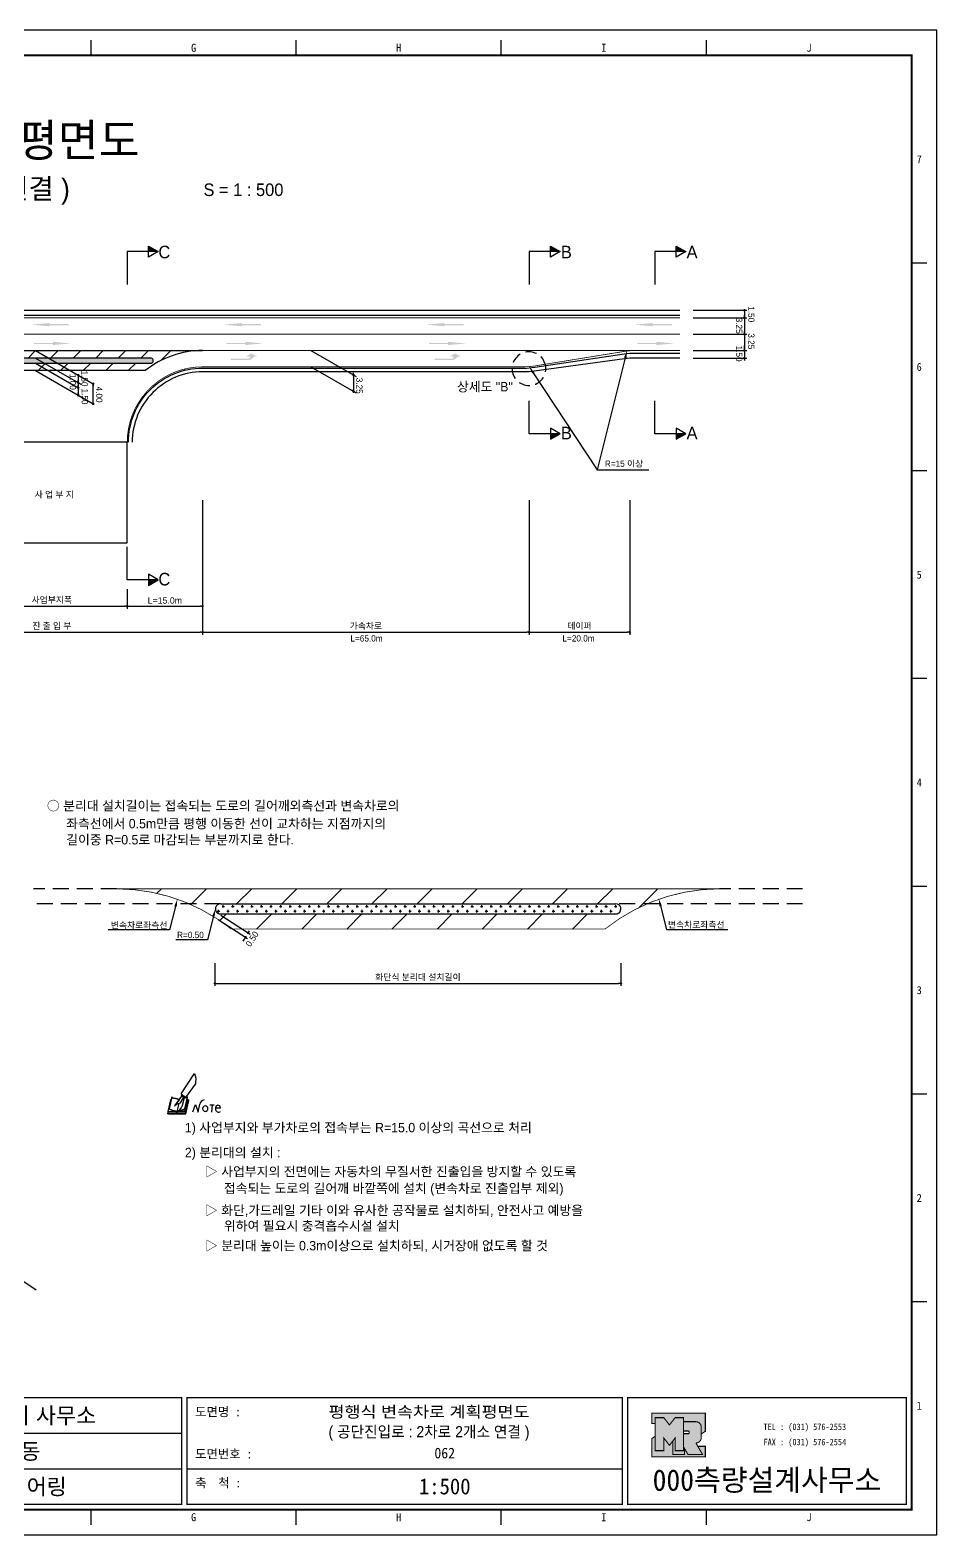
# Model space of a CAD drawing. Header units: millimetres. Extents: x 526 to 950, y 7 to 306.
# Drawn here: x 769.2 to 949.7, y 6.9 to 306.3 of the extents above; entities that cross this region are included whole.
import ezdxf
from ezdxf.enums import TextEntityAlignment as Align

# ---------------------------------------------------------------- set-up
doc = ezdxf.new("R2010")
doc.units = ezdxf.units.MM
doc.linetypes.add('HIDDEN', pattern=[9.525, 6.35, -3.175])
for name, color, linetype in [('CC-GSTR-0004', 4, 'Continuous'), ('CM-LANE-0030', 30, 'Continuous'), ('CZ-DIMT-0002', 7, 'Continuous'), ('CZ-EXST-0002', 1, 'Continuous'), ('CZ-LIN1-0007', 7, 'Continuous'), ('CZ-LIN2-0003', 3, 'Continuous'), ('CZ-LINE-0001', 7, 'Continuous'), ('CZ-TEXT-BOX0', 7, 'Continuous'), ('TITLE', 7, 'Continuous')]:
    doc.layers.add(name, color=color, linetype=linetype)
doc.styles.add('견고딕', font='arial.ttf')
doc.styles.add('돋움', font='')
doc.styles.add('돋음체', font='')
doc.styles.get('돋움').set_extended_font_data('Dotum')
doc.styles.get('돋음체').set_extended_font_data('DotumChe')

# ---------------------------------------------------------------- blocks, each defined once
blk = doc.blocks.new('note')
for p, q in [((0.85, 3.5), (3.53, 7.57)), ((3.53, 7.57), (3.8, 6.64)), ((3.8, 6.64), (3.69, 5.72)), ((1, 3.1), (0.75, 2.77)), ((0.85, 3.5), (1.8, 2.79)), ((1, 3.4), (0.85, 3.21)), ((0.85, 3.21), (1.52, 2.71)), ((1.8, 2.79), (3.74, 5.46)), ((3.69, 5.72), (3.74, 5.46)), ((-1.24, 2.36), (-1.77, 0)), ((-1.77, 0), (1.77, 0)), ((-1.77, 0), (-1.77, -0.3)), ((-1.53, 0.52), (-1.55, 0.54)), ((-1.01, 2.9), (-1.53, 0.52)), ((-1.48, 0.48), (-1.53, 0.52)), ((-1.43, 0.44), (-1.48, 0.48)), ((-1.38, 0.41), (-1.43, 0.44)), ((-1.33, 0.4), (-1.38, 0.41)), ((-1.27, 0.37), (-1.33, 0.4)), ((-1.22, 0.35), (-1.27, 0.37)), ((-1.13, 2.36), (-1.24, 2.36)), ((-1.17, 0.33), (-1.22, 0.35)), ((-1.12, 0.32), (-1.17, 0.33)), ((-1.02, 0.25), (-1.12, 0.32)), ((-0.97, 0.22), (-1.02, 0.25)), ((-1, 2.9), (-1.01, 2.9)), ((-0.98, 2.85), (-1, 2.9)), ((-0.95, 2.8), (-0.98, 2.85)), ((-0.93, 0.21), (-0.97, 0.22)), ((-0.9, 2.75), (-0.95, 2.8)), ((-0.88, 0.19), (-0.93, 0.21)), ((-0.85, 2.72), (-0.9, 2.75)), ((-0.8, 0.18), (-0.88, 0.19)), ((-0.79, 2.69), (-0.85, 2.72)), ((-0.75, 0.17), (-0.8, 0.18)), ((-0.74, 2.68), (-0.79, 2.69)), ((-0.7, 0.16), (-0.75, 0.17)), ((-0.69, 2.65), (-0.74, 2.68)), ((-0.64, 0.15), (-0.7, 0.16)), ((-0.64, 2.65), (-0.69, 2.65)), ((-0.59, 2.63), (-0.64, 2.65)), ((-0.58, 0.14), (-0.64, 0.15)), ((-0.54, 2.62), (-0.59, 2.63)), ((-0.53, 0.13), (-0.58, 0.14)), ((-0.48, 2.61), (-0.54, 2.62)), ((-0.48, 0.12), (-0.53, 0.13)), ((-0.43, 2.61), (-0.48, 2.61)), ((-0.43, 0.11), (-0.48, 0.12)), ((0.75, 2.77), (-0.46, 1.16)), ((0.37, 2.24), (-0.46, 1.16)), ((-0.46, 1.16), (-0.08, 1.47)), ((-0.38, 2.59), (-0.43, 2.61)), ((-0.38, 0.08), (-0.43, 0.11)), ((-0.33, 2.59), (-0.38, 2.59)), ((-0.29, 0.06), (-0.38, 0.08)), ((-0.27, 2.58), (-0.33, 2.59)), ((-0.23, 0.05), (-0.29, 0.06)), ((-0.22, 2.57), (-0.27, 2.58)), ((-0.16, 0.04), (-0.23, 0.05)), ((-0.17, 2.56), (-0.22, 2.57)), ((-0.12, 2.55), (-0.17, 2.56)), ((-0.11, 0.03), (-0.16, 0.04)), ((-0.07, 2.53), (-0.12, 2.55)), ((-0.04, 0.02), (-0.11, 0.03)), ((-0.08, 1.47), (0.72, 1.75)), ((-0.01, 2.51), (-0.07, 2.53)), ((-0.05, -0.3), (-0.05, 0)), ((0, 0), (-0.04, 0.02)), ((0.04, 2.5), (-0.01, 2.51)), ((0.37, 1.63), (0, 0)), ((0, 0), (1.6, 0.53)), ((0, 0), (1.65, 0.18)), ((0, 0.01), (0.06, 0.04)), ((0, -0.3), (0, 0)), ((0.09, 2.48), (0.04, 2.5)), ((0.05, -0.3), (0.05, 0)), ((0.06, 0.04), (0.11, 0.07)), ((0.14, 2.48), (0.09, 2.48)), ((0.11, 0.07), (0.16, 0.09)), ((0.2, 2.47), (0.14, 2.48)), ((0.16, 0.09), (0.21, 0.12)), ((0.26, 2.43), (0.18, 2.46)), ((0.21, 0.12), (0.27, 0.14)), ((0.34, 2.4), (0.26, 2.43)), ((0.27, 0.14), (0.36, 0.19)), ((0.45, 2.37), (0.34, 2.4)), ((0.36, 0.19), (0.41, 0.22)), ((0.41, 0.22), (0.46, 0.27)), ((0.46, 0.27), (0.51, 0.3)), ((0.51, 0.3), (0.56, 0.34)), ((0.56, 0.34), (0.6, 0.4)), ((0.6, 0.4), (0.64, 0.45)), ((0.64, 0.45), (0.67, 0.51)), ((0.67, 0.51), (0.74, 0.58)), ((0.72, 1.75), (1.16, 2.53)), ((0.74, 0.58), (0.79, 0.63)), ((0.79, 0.63), (0.83, 0.68)), ((0.83, 0.68), (0.86, 0.73)), ((0.86, 0.73), (0.89, 0.79)), ((0.89, 0.84), (0.92, 0.89)), ((0.89, 0.79), (0.89, 0.84)), ((0.92, 0.89), (0.96, 0.95)), ((0.96, 0.95), (1.01, 0.97)), ((1.47, 2.74), (1.01, 0.97)), ((1.16, 2.53), (1.37, 2.82)), ((2.13, 2.84), (1.44, 2.63)), ((1.52, 2.71), (1.66, 2.9)), ((1.6, 0.53), (2.13, 2.84)), ((1.65, 0.18), (2.19, 2.48)), ((1.77, 0), (2.3, 2.36)), ((1.77, -0.3), (2.3, 2.07)), ((1.77, -0.38), (2.3, 1.99)), ((1.77, -0.44), (2.3, 1.93)), ((1.77, 0), (1.77, -0.3)), ((2.19, 2.48), (2.04, 2.47)), ((2.3, 2.36), (2.16, 2.36)), ((2.3, 2.36), (2.3, 2.07)), ((3.21, -0.08), (3.68, 1.4)), ((3.68, 1.4), (4.26, -0.14)), ((4.26, -0.14), (4.56, 1.44)), ((6.55, 1.34), (7.46, 1.34)), ((7.01, 1.34), (6.87, -0.11)), ((7.71, 0.77), (7.71, 0.55)), ((7.71, 0.77), (8.67, 0.77)), ((-1.77, -0.3), (1.77, -0.3)), ((-1.77, -0.43), (-1.77, -0.3)), ((-1.77, -0.37), (1.77, -0.37)), ((-1.77, -0.43), (1.77, -0.43))]:
    blk.add_line(p, q)
for centre, major_axis, start_param, end_param in [((0.4, 2.31), (0.0702, 0.0702), 3.283946, 6.425539), ((5.68, 1.23), (-0.806, 0.806), -0.591174, 0.597824), ((5.66, 0.58), (-0.378, 0.378), 3.926991, 10.210176), ((8.3, 0.49), (0.422, 0.422), 2.265602, 4.634911), ((8.19, 0.77), (-0.342, 0.342), 3.926991, 7.068583)]:
    blk.add_ellipse(centre, major_axis=major_axis, ratio=1, start_param=start_param, end_param=end_param)
blk = doc.blocks.new('_Dot')
at = {"color": 0, "linetype": 'ByBlock', "lineweight": -2}
blk.add_line((-0.5, 0), (-1, 0), dxfattribs=at)
at = {"color": 0, "linetype": 'ByBlock', "const_width": 0.5}
blk.add_lwpolyline([(-0.25, 0, 1), (0.25, 0, 1)], format="xyb", close=True, dxfattribs=at)

msp = doc.modelspace()

# ---------------------------------------------------------------- hatches: boundary and pattern name
at = {"layer": 'CM-LANE-0030'}
h = msp.add_hatch(dxfattribs=at)
h.set_pattern_fill('ANSI31', color=256, style=0)
h.set_pattern_definition([(45, (-1930.0587, 11.736), (-2.245064, 2.245064), [])])
h.paths.add_polyline_path([(633.57, 242.56, -0.170323), (644.97, 238.56), (792.17, 238.56, -0.170323), (803.57, 242.56)])
h.paths.add_polyline_path([(793.25, 241.06, -0.750696), (793.52, 240.14, 0.001926), (793.39, 240.06), (643.74, 240.06, 0.001926), (643.62, 240.14, -0.750696), (643.89, 241.06)], flags=16)
h = msp.add_hatch(dxfattribs=at)
h.set_pattern_fill('ANSI31', color=256, scale=2, style=0)
h.set_pattern_definition([(45, (-519.383, -326.182), (-4.490128, 4.490128), [])])
h.paths.add_polyline_path([(786.47, 135.46, -0.170323), (809.27, 127.46), (883.66, 127.46, -0.170323), (906.47, 135.46)])
h.paths.add_polyline_path([(885.83, 132.46, -0.750696), (886.36, 130.62, 0.001926), (886.12, 130.46), (806.81, 130.46, 0.001926), (806.57, 130.62, -0.750696), (807.11, 132.46)], flags=16)
at = {"layer": 'CZ-LIN1-0007'}
for points in [[(773.07, 248.02), (773.07, 247.81), (776.89, 247.81), (776.89, 247.59), (773.07, 247.59), (773.07, 247.38), (769.42, 247.7)], [(811.36, 248.02), (811.36, 247.81), (815.18, 247.81), (815.18, 247.59), (811.36, 247.59), (811.36, 247.38), (807.71, 247.7)], [(851.7, 248.02), (851.7, 247.81), (855.53, 247.81), (855.53, 247.59), (851.7, 247.59), (851.7, 247.38), (848.05, 247.7)], [(893.15, 248.02), (893.15, 247.81), (896.97, 247.81), (896.97, 247.59), (893.15, 247.59), (893.15, 247.38), (889.5, 247.7)], [(773.8, 244.29), (773.8, 244.07), (769.98, 244.08), (769.98, 243.86), (773.8, 243.86), (773.8, 243.65), (777.45, 243.97)], [(812.09, 244.29), (812.09, 244.07), (808.27, 244.08), (808.27, 243.86), (812.09, 243.86), (812.09, 243.65), (815.74, 243.97)], [(852.44, 244.29), (852.44, 244.07), (848.61, 244.08), (848.61, 243.86), (852.44, 243.86), (852.44, 243.65), (856.09, 243.97)], [(893.88, 244.29), (893.88, 244.07), (890.06, 244.08), (890.06, 243.86), (893.88, 243.86), (893.88, 243.65), (897.53, 243.97)], [(812.76, 240.66, 0.267976), (813.79, 241.35), (814.41, 241.35), (813.24, 242.01), (812.3, 241.36), (812.99, 241.35, -0.504994), (812.68, 240.94), (809.22, 240.92), (809.22, 240.64)], [(853.29, 240.66, 0.267976), (854.32, 241.35), (854.95, 241.35), (853.78, 242.01), (852.84, 241.36), (853.53, 241.35, -0.504994), (853.22, 240.94), (849.76, 240.92), (849.76, 240.64)]]:
    msp.add_hatch(color=256, dxfattribs=at).paths.add_polyline_path(points)
at = {"layer": 'CZ-LIN2-0003'}
h = msp.add_hatch(dxfattribs=at)
h.set_pattern_fill('CROSS', color=256, scale=0.075, style=0)
h.set_pattern_definition([(0, (-1930.05866, 11.73587), (0.47625, 0.47625), [0.238125, -0.714375]), (90, (-1929.9396, 11.6168), (-0.47625, 0.47625), [0.238125, -0.714375])])
h.paths.add_polyline_path([(793.39, 240.06, -0.001926), (793.52, 240.14, 0.750696), (793.25, 241.06), (643.89, 241.06, 0.750696), (643.62, 240.14, -0.001926), (643.74, 240.06)])
h = msp.add_hatch(dxfattribs=at)
h.set_pattern_fill('CROSS', color=256, scale=0.15, style=0)
h.set_pattern_definition([(0, (-519.3832, -326.182), (0.9525, 0.9525), [0.47625, -1.42875]), (90, (-519.1451, -326.4202), (-0.9525, 0.9525), [0.47625, -1.42875])])
h.paths.add_polyline_path([(807.11, 132.46, 0.750696), (806.57, 130.62, -0.001926), (806.81, 130.46), (886.12, 130.46, -0.001926), (886.36, 130.62, 0.750696), (885.83, 132.46)])
at = {"layer": 'CZ-LINE-0001'}
for points in [[(792.81, 263.33), (792.81, 262.23), (794.71, 262.23)], [(872.81, 263.33), (872.81, 262.23), (874.71, 262.23)], [(897.83, 263.33), (897.83, 262.23), (899.73, 262.23)], [(874.71, 226.01), (872.81, 226.01), (872.81, 224.91)], [(899.73, 226.01), (897.83, 226.01), (897.83, 224.91)], [(794.71, 196.94), (792.81, 196.94), (792.81, 195.84)]]:
    msp.add_hatch(color=256, dxfattribs=at).paths.add_polyline_path(points)
at = {"layer": 'TITLE', "ltscale": 150}
h = msp.add_hatch(color=8, dxfattribs=at)
edge = h.paths.add_edge_path()
edge.add_line((903.62, 31.16), (892.96, 31.16))
edge.add_line((892.96, 31.16), (892.96, 29.08))
edge.add_line((892.96, 29.08), (893.66, 29.08))
edge.add_line((893.66, 29.08), (893.66, 30.25))
edge.add_line((893.66, 30.25), (895.36, 30.25))
edge.add_line((895.36, 30.25), (896.48, 28.8))
edge.add_line((896.48, 28.8), (897.61, 30.25))
edge.add_line((897.61, 30.25), (899.3, 30.25))
edge.add_line((899.3, 30.25), (899.3, 29.45))
edge.add_line((899.3, 29.45), (901.74, 29.45))
edge.add_arc((901.74, 28.39), 1.07, 0, 90, ccw=False)
edge.add_line((902.81, 28.39), (902.81, 27.02))
edge.add_line((902.81, 27.02), (903.62, 27.53))
edge.add_line((903.62, 27.53), (903.62, 31.16))
h.paths.add_polyline_path([(897.17, 25.63), (896.48, 24.75), (895.36, 26.21), (895.36, 23.69), (893.66, 23.69), (893.66, 26.54), (892.96, 26.1), (892.96, 22.47), (903.62, 22.47), (903.62, 24.55), (902.13, 24.55), (903.08, 22.9), (900.18, 22.9), (899.48, 24.11), (899.48, 22.9), (897.17, 22.9)])
msp.add_hatch(color=5, dxfattribs=at).paths.add_polyline_path([(899.3, 30.25), (897.61, 30.25), (896.48, 28.8), (895.36, 30.25), (893.66, 30.25), (893.66, 23.69), (895.36, 23.69), (895.36, 26.21), (896.48, 24.75), (897.61, 26.21), (897.61, 23.69), (899.3, 23.69)])
h = msp.add_hatch(color=161, dxfattribs=at)
edge = h.paths.add_edge_path()
edge.add_arc((901.74, 28.39), 1.07, 0, 90)
edge.add_line((901.74, 29.45), (899.3, 29.45))
edge.add_line((899.3, 29.45), (899.3, 27.6))
edge.add_line((899.3, 27.6), (900.3, 27.6))
edge.add_arc((900.3, 27.49), 0.113, 0, 90, ccw=False)
edge.add_line((900.41, 27.49), (900.41, 27.18))
edge.add_arc((900.3, 27.18), 0.113, 270, 360, ccw=False)
edge.add_line((900.3, 27.07), (899.3, 27.07))
edge.add_line((899.3, 27.07), (899.3, 23.69))
edge.add_line((899.3, 23.69), (897.61, 23.69))
edge.add_line((897.61, 23.69), (897.61, 26.21))
edge.add_line((897.61, 26.21), (897.17, 25.63))
edge.add_line((897.17, 25.63), (897.17, 22.9))
edge.add_line((897.17, 22.9), (899.48, 22.9))
edge.add_line((899.48, 22.9), (899.48, 24.11))
edge.add_line((899.48, 24.11), (900.18, 22.9))
edge.add_line((900.18, 22.9), (903.08, 22.9))
edge.add_line((903.08, 22.9), (901.74, 25.21))
edge.add_arc((901.74, 26.28), 1.07, 270, 360)
edge.add_line((902.81, 26.28), (902.81, 28.39))

# ---------------------------------------------------------------- linework, layer by layer
at = {"color": 0, "linetype": 'ByBlock', "lineweight": -2}
for p, q in [((911.39, 250.31), (911.39, 250.06)), ((911.39, 249.31), (911.39, 249.56)), ((911.39, 248.81), (911.39, 248.56)), ((911.39, 246.06), (911.39, 246.31)), ((911.39, 245.56), (911.39, 245.31)), ((911.39, 242.81), (911.39, 243.06)), ((911.39, 242.81), (911.39, 243.06)), ((911.39, 240.81), (911.39, 240.56)), ((911.39, 240.81), (911.39, 240.56)), ((778.83, 237.4), (778.83, 237.15)), ((778.83, 236.4), (778.83, 236.65)), ((833.62, 237.9), (833.62, 238.15)), ((833.62, 237.4), (833.62, 237.15)), ((778.83, 235.9), (778.83, 235.65)), ((778.83, 235.4), (778.83, 235.65)), ((778.83, 233.9), (778.83, 234.15)), ((781.79, 235.7), (781.79, 235.45)), ((833.62, 234.65), (833.62, 234.9)), ((781.79, 232.2), (781.79, 232.45)), ((812.78, 126.91), (812.91, 127.12)), ((811.96, 125.65), (811.83, 125.44))]:
    msp.add_line(p, q, dxfattribs=at)
at = {"color": 0, "linetype": 'ByBlock', "const_width": 0.25}
for points in [[(911.39, 250.43, 1), (911.39, 250.68, 1)], [(911.39, 248.93, 1), (911.39, 249.18, 1)], [(911.39, 249.18, 1), (911.39, 248.93, 1)], [(911.39, 245.68, 1), (911.39, 245.93, 1)], [(911.39, 245.93, 1), (911.39, 245.68, 1)], [(911.39, 242.68, 1), (911.39, 242.43, 1)], [(911.39, 242.68, 1), (911.39, 242.43, 1)], [(911.39, 240.93, 1), (911.39, 241.18, 1)], [(911.39, 240.93, 1), (911.39, 241.18, 1)], [(778.83, 237.53, 1), (778.83, 237.78, 1)], [(833.62, 237.78, 1), (833.62, 237.53, 1)], [(833.62, 237.53, 1), (833.62, 237.78, 1)], [(778.83, 236.03, 1), (778.83, 236.28, 1)], [(778.83, 236.28, 1), (778.83, 236.03, 1)], [(778.83, 235.28, 1), (778.83, 235.03, 1)], [(778.83, 233.78, 1), (778.83, 233.53, 1)], [(781.79, 235.82, 1), (781.79, 236.07, 1)], [(833.62, 234.53, 1), (833.62, 234.28, 1)], [(781.79, 232.07, 1), (781.79, 231.82, 1)], [(812.03, 125.75, 1), (812.17, 125.96, 1)], [(812.71, 126.8, 1), (812.57, 126.59, 1)]]:
    msp.add_lwpolyline(points, format="xyb", close=True, dxfattribs=at)
at = {"layer": 'CC-GSTR-0004'}
for points in [[(583.57, 250.56), (898.57, 250.56)], [(583.57, 249.56), (898.57, 249.56)]]:
    msp.add_lwpolyline(points, dxfattribs=at)
for points in [[(788.82, 224.31, -0.414214), (803.57, 239.06), (867.45, 239.06), (867.45, 239.06, 0.03724), (869.67, 239.22), (887.46, 241.89), (887.46, 241.89, -0.03724), (889.69, 242.06), (889.69, 242.06), (898.57, 242.06)], [(898.57, 241.06), (889.59, 241.06, 0.034174), (887.55, 240.92), (869.59, 238.45, -0.034174), (867.54, 238.31), (867.54, 238.31), (803.57, 238.31, 0.414214), (789.57, 224.31)]]:
    msp.add_lwpolyline(points, format="xyb", dxfattribs=at)
at = {"layer": 'CM-LANE-0030'}
for p, q in [((633.57, 242.56), (803.57, 242.56)), ((792.17, 238.56), (644.97, 238.56))]:
    msp.add_line(p, q, dxfattribs=at)
at = {"layer": 'CM-LANE-0030', "const_width": 0.15}
msp.add_lwpolyline([(583.57, 245.81), (898.57, 245.81)], dxfattribs=at)
msp.add_lwpolyline([(883.66, 127.46), (809.27, 127.46, 0.170323), (786.47, 135.46), (906.47, 135.46, 0.170323)], format="xyb", close=True, dxfattribs=at)
at = {"layer": 'CM-LANE-0030'}
msp.add_arc((803.57, 224.31), 18.25, 90, 128.6641, dxfattribs=at)
at = {"layer": 'CZ-EXST-0002', "color": 30}
msp.add_line((901.17, 245.81), (911.89, 245.81), dxfattribs=at)
msp.add_line((901.17, 245.81), (911.89, 245.81), dxfattribs=at)
at = {"layer": 'CZ-LIN1-0007'}
msp.add_line((869.76, 239.5), (869.76, 239.5), dxfattribs=at)
at = {"layer": 'CZ-LIN1-0007', "const_width": 0.15}
for points in [[(583.57, 249.06), (898.57, 249.06)], [(803.57, 242.56), (846.67, 242.56)]]:
    msp.add_lwpolyline(points, dxfattribs=at)
msp.add_lwpolyline([(898.57, 242.56), (889.78, 242.56), (889.78, 242.56, 0.040295), (887.37, 242.36), (887.37, 242.36), (869.76, 239.5, -0.040295), (867.36, 239.31), (803.57, 239.31, 0.414214), (788.57, 224.31)], format="xyb", dxfattribs=at)
at = {"layer": 'CZ-LIN1-0007', "linetype": 'HIDDEN', "const_width": 0.15}
msp.add_lwpolyline([(846.67, 242.56), (889.78, 242.56)], dxfattribs=at)
at = {"layer": 'CZ-LIN2-0003'}
for p, q in [((807.11, 132.46), (885.83, 132.46)), ((806.81, 130.46), (886.12, 130.46)), ((758.25, 63.83), (770.46, 55.69))]:
    msp.add_line(p, q, dxfattribs=at)
msp.add_lwpolyline([(643.74, 240.06), (793.39, 240.06, -0.001926), (793.52, 240.14, 0.750696), (793.25, 241.06), (643.89, 241.06, 0.750696), (643.62, 240.14, -0.001926)], format="xyb", close=True, dxfattribs=at)
msp.add_lwpolyline([(788.57, 224.31), (758.57, 224.31), (758.57, 204.31), (788.57, 204.31)], close=True, dxfattribs=at)
for points in [[(806.81, 130.46, 0.001926), (806.57, 130.62, 0.001926)], [(886.36, 130.62, 0.001926), (886.12, 130.46)]]:
    msp.add_lwpolyline(points, format="xyb", dxfattribs=at)
for centre, start, end in [((807.11, 131.46), 90, 237.5816), ((885.83, 131.46), 302.4184, 90)]:
    msp.add_arc(centre, 1, start, end, dxfattribs=at)
at = {"layer": 'CZ-LINE-0001'}
for p, q in [((794.71, 262.23), (788.57, 262.23)), ((788.57, 262.23), (788.57, 255.69)), ((792.81, 261.13), (792.81, 263.33)), ((792.81, 263.33), (794.71, 262.23)), ((794.71, 262.23), (792.81, 261.13)), ((874.71, 262.23), (868.57, 262.23)), ((868.57, 262.23), (868.57, 255.69)), ((872.81, 261.13), (872.81, 263.33)), ((872.81, 263.33), (874.71, 262.23)), ((874.71, 262.23), (872.81, 261.13)), ((899.73, 262.23), (893.59, 262.23)), ((893.59, 262.23), (893.59, 255.69)), ((897.83, 261.13), (897.83, 263.33)), ((897.83, 263.33), (899.73, 262.23)), ((899.73, 262.23), (897.83, 261.13)), ((901.17, 250.56), (911.89, 250.56)), ((901.17, 249.06), (911.89, 249.06)), ((901.17, 249.06), (911.89, 249.06)), ((911.39, 250.06), (911.39, 241.06)), ((770.33, 242.56), (781.79, 235.95)), ((825.12, 242.56), (834.12, 237.36)), ((901.17, 242.56), (911.89, 242.56)), ((901.17, 242.56), (911.89, 242.56)), ((911.39, 243.06), (911.39, 243.56)), ((770.33, 241.06), (779.33, 235.86)), ((770.33, 240.06), (778.83, 235.15)), ((901.17, 241.06), (911.89, 241.06)), ((901.17, 241.06), (911.89, 241.06)), ((770.33, 238.56), (781.79, 231.95)), ((778.83, 237.15), (778.83, 233.65)), ((825.12, 239.31), (834.12, 234.11)), ((833.62, 237.15), (833.62, 234.15)), ((781.79, 231.95), (781.79, 235.95)), ((868.57, 226.01), (868.57, 232.55)), ((893.59, 226.01), (893.59, 232.55)), ((874.71, 226.01), (868.57, 226.01)), ((874.71, 226.01), (872.81, 227.11)), ((872.81, 227.11), (872.81, 224.91)), ((872.81, 224.91), (874.71, 226.01)), ((899.73, 226.01), (893.59, 226.01)), ((899.73, 226.01), (897.83, 227.11)), ((897.83, 227.11), (897.83, 224.91)), ((897.83, 224.91), (899.73, 226.01)), ((882.1, 218.79), (892.37, 218.79)), ((803.57, 212.79), (803.57, 186.02)), ((868.57, 212.79), (868.57, 186.02)), ((868.57, 212.79), (868.57, 186.02)), ((888.57, 212.79), (888.57, 186.02)), ((788.57, 196.94), (788.57, 203.48)), ((794.71, 196.94), (792.81, 198.04)), ((792.81, 198.04), (792.81, 195.84)), ((794.71, 196.94), (788.57, 196.94)), ((788.57, 195.07), (788.57, 191.19)), ((788.57, 195.07), (788.57, 191.19)), ((792.81, 195.84), (794.71, 196.94)), ((803.57, 195.07), (803.57, 186.02)), ((803.57, 195.07), (803.57, 191.19)), ((759.07, 191.69), (788.07, 191.69)), ((789.07, 191.69), (803.07, 191.69)), ((744.07, 186.52), (803.07, 186.52)), ((804.07, 186.52), (868.07, 186.52)), ((869.07, 186.52), (888.07, 186.52)), ((806.69, 129.35), (812.52, 125.59)), ((807.23, 130.19), (813.06, 126.43)), ((811.83, 125.44), (811.56, 125.02)), ((806.04, 120.67), (806.04, 116.14)), ((886.83, 120.67), (886.83, 116.14)), ((806.54, 116.64), (886.33, 116.64))]:
    msp.add_line(p, q, dxfattribs=at)
at = {"layer": 'CZ-LINE-0001', "linetype": 'HIDDEN', "ltscale": 0.35}
msp.add_line((871.85, 239.34), (871.85, 239.34), dxfattribs=at)
at = {"layer": 'CZ-LINE-0001', "linetype": 'HIDDEN', "ltscale": 0.5}
for p, q in [((786.47, 135.46), (769.94, 135.46)), ((922.99, 135.46), (906.47, 135.46)), ((807.11, 132.46), (769.94, 132.46)), ((922.99, 132.46), (885.83, 132.46))]:
    msp.add_line(p, q, dxfattribs=at)
at = {"layer": 'CZ-LINE-0001'}
for points in [[(887.69, 241.1), (882.1, 218.79)], [(869.39, 238.1), (882.1, 218.79)], [(798.18, 131.95), (797.01, 127.29), (784.78, 127.29)], [(805.74, 130.01), (804.57, 125.34), (798.23, 125.34)]]:
    msp.add_lwpolyline(points, dxfattribs=at)
at = {"layer": 'CZ-LINE-0001', "extrusion": (0, 0, -1)}
msp.add_lwpolyline([(-894.72, 132.05), (-895.9, 127.39), (-908.13, 127.39)], dxfattribs=at)
at = {"layer": 'CZ-LINE-0001', "linetype": 'HIDDEN', "ltscale": 0.35}
msp.add_arc((868.52, 238.95), 3.35, 6.7667, 6.749, dxfattribs=at)
at = {"layer": 'CZ-LINE-0001'}
for points in [[(887.44, 241.16), (888.05, 242.56), (887.93, 241.04)], [(869.18, 237.97), (868.56, 239.36), (869.6, 238.24)], [(797.94, 132.01), (798.55, 133.41), (798.43, 131.89)], [(805.5, 130.07), (806.11, 131.46), (805.98, 129.95)]]:
    msp.add_solid(points, dxfattribs=at)
at = {"layer": 'CZ-LINE-0001', "extrusion": (0, 0, -1)}
msp.add_solid([(-894.97, 132.11), (-894.36, 133.51), (-894.48, 131.99)], dxfattribs=at)
at = {"layer": 'TITLE', "color": 7, "linetype": 'Continuous'}
for p, q in [((781.37, 301.26), (781.37, 304.29)), ((822.2, 301.26), (822.2, 304.29)), ((863.02, 301.26), (863.02, 304.29)), ((903.85, 301.26), (903.85, 304.29)), ((947.7, 259.93), (944.67, 259.93)), ((947.7, 218.61), (944.67, 218.61)), ((947.7, 177.28), (944.67, 177.28)), ((947.7, 135.95), (944.67, 135.95)), ((947.7, 94.62), (944.67, 94.62)), ((947.7, 53.29), (944.67, 53.29)), ((781.37, 8.94), (781.37, 11.96)), ((822.2, 8.94), (822.2, 11.96)), ((863.02, 8.94), (863.02, 11.96)), ((903.85, 8.94), (903.85, 11.96))]:
    msp.add_line(p, q, dxfattribs=at)
at = {"layer": 'TITLE', "ltscale": 150}
for p, q in [((712.83, 27.17), (799.44, 27.17)), ((712.83, 20.1), (799.44, 20.1)), ((800.5, 20.1), (887.11, 20.1))]:
    msp.add_line(p, q, dxfattribs=at)
at = {"layer": 'TITLE'}
msp.add_line((944.78, 11.96), (535.92, 11.96), dxfattribs=at)
msp.add_lwpolyline([(526.35, 6.93), (949.71, 6.93), (949.71, 306.3), (526.35, 306.3)], close=True, dxfattribs=at)
at = {"layer": 'TITLE', "linetype": 'Continuous', "const_width": 0.403}
msp.add_lwpolyline([(536.43, 11.96), (536.43, 301.26), (944.67, 301.26), (944.67, 11.96)], close=True, dxfattribs=at)
at = {"layer": 'TITLE', "ltscale": 150}
for points, const_width in [([(799.44, 13.02), (712.83, 13.02), (712.83, 34.24), (799.44, 34.24)], 0.265), ([(800.5, 34.24), (887.11, 34.24), (887.11, 13.02), (800.5, 13.02)], 0.265), ([(943.61, 34.24), (943.61, 13.02), (888.17, 13.02), (888.17, 34.24), (943.61, 34.24)], 0.265), ([(899.3, 30.25), (897.61, 30.25), (896.48, 28.8), (895.36, 30.25), (893.66, 30.25), (893.66, 23.69), (895.36, 23.69), (895.36, 26.21), (896.48, 24.75), (897.61, 26.21), (897.61, 23.69), (899.3, 23.69)], 0.212), ([(897.17, 25.63), (896.48, 24.75), (895.36, 26.21), (895.36, 23.69), (893.66, 23.69), (893.66, 26.54), (892.96, 26.1), (892.96, 22.47), (903.62, 22.47), (903.62, 24.55), (902.13, 24.55), (903.08, 22.9), (900.18, 22.9), (899.48, 24.11), (899.48, 22.9), (897.17, 22.9)], 0.212)]:
    msp.add_lwpolyline(points, close=True, dxfattribs=dict(at, const_width=const_width))
at = {"layer": 'TITLE', "ltscale": 150, "const_width": 0.212}
for points in [[(903.62, 31.16), (892.96, 31.16), (892.96, 29.08), (893.66, 29.08), (893.66, 30.25), (895.36, 30.25), (896.48, 28.8), (897.61, 30.25), (899.3, 30.25), (899.3, 29.45), (901.74, 29.45, -0.414214), (902.81, 28.39), (902.81, 27.02), (903.62, 27.53)], [(902.81, 28.39, 0.414214), (901.74, 29.45), (899.3, 29.45), (899.3, 27.6), (900.3, 27.6, -0.414214), (900.41, 27.49), (900.41, 27.18, -0.414214), (900.3, 27.07), (899.3, 27.07), (899.3, 23.69), (897.61, 23.69), (897.61, 26.21), (897.17, 25.63), (897.17, 22.9), (899.48, 22.9), (899.48, 24.11), (900.18, 22.9), (903.08, 22.9), (901.74, 25.21, 0.414214), (902.81, 26.28)]]:
    msp.add_lwpolyline(points, format="xyb", close=True, dxfattribs=at)

# ---------------------------------------------------------------- block references
at = {"layer": 'CZ-LINE-0001', "xscale": 0.5, "yscale": 0.5, "zscale": 0.5}
for p in [(788.57, 191.69), (803.57, 191.69), (803.57, 186.52), (868.57, 186.52), (888.57, 186.52), (886.83, 116.64)]:
    msp.add_blockref('_Dot', p, dxfattribs=at)
at = {"layer": 'CZ-LINE-0001', "xscale": 0.5, "yscale": 0.5, "zscale": 0.5, "rotation": 180}
for p in [(788.57, 191.69), (803.57, 186.52), (868.57, 186.52), (806.04, 116.64)]:
    msp.add_blockref('_Dot', p, dxfattribs=at)
at = {"layer": 'CZ-TEXT-BOX0'}
msp.add_blockref('note', (798.45, 91.15), dxfattribs=at)

# ---------------------------------------------------------------- texts
at = {"layer": 'CZ-DIMT-0002', "style": '돋움'}
for s, height, p in [('C', 2.5, (795.96, 262.15)), ('B', 2.5, (875.96, 262.15)), ('A', 2.5, (900.98, 262.15)), ('상세도 "B"', 1.875, (859.75, 235.35)), ('B', 2.5, (875.96, 226.14)), ('A', 2.5, (900.98, 226.14)), ('R=15 이상', 1.25, (887.44, 220.05)), ('사 업 부 지', 1.25, (774.06, 213.9)), ('C', 2.5, (795.96, 197.07)), ('L=65.0m', 1.25, (836.2, 185.29)), ('L=20.0m', 1.25, (878.39, 185.29))]:
    msp.add_text(s, height=height, dxfattribs=at).set_placement(p, align=Align.MIDDLE_CENTER)
for s, p in [('3.25', (909.72, 249.09)), ('1.50', (912.15, 251.37)), ('3.25', (912.15, 245.98)), ('1.50', (909.72, 243.54))]:
    msp.add_text(s, height=1.25, rotation=270, dxfattribs=at).set_placement(p)
for s, p in [('○ 분리대 설치길이는 접속되는 도로의 길어깨외측선과 변속차로의', (772.59, 151.99)), ('좌측선에서 0.5m만큼 평행 이동한 선이 교차하는 지점까지의', (776.44, 148.43)), ('길이중 R=0.5로 마감되는 부분까지로 한다.', (776.44, 145.23)), ('1) 사업부지와 부가차로의 접속부는 R=15.0 이상의 곡선으로 처리', (800.05, 87.96)), ('2) 분리대의 설치 :', (800.05, 83.01)), ('▷ 사업부지의 전면에는 자동차의 무질서한 진출입을 방지할 수 있도록', (804.04, 79.21)), ('접속되는 도로의 길어깨 바깥쪽에 설치 (변속차로 진출입부 제외)', (807.82, 75.89)), ('▷ 화단,가드레일 기타 이와 유사한 공작물로 설치하되, 안전사고 예방을', (804.04, 71.49)), ('위하여 필요시 충격흡수시설 설치', (807.82, 68.42)), ('▷ 분리대 높이는 0.3m이상으로 설치하되, 시거장애 없도록 할 것', (804.04, 64.47))]:
    msp.add_text(s, height=1.875, dxfattribs=at).set_placement(p, align=Align.MIDDLE_LEFT)
for s, p in [('변속차로좌측선', (785.31, 127.6)), ('변속차로좌측선', (896.18, 127.7)), ('R=0.50', (798.5, 125.66))]:
    msp.add_text(s, height=1.25, dxfattribs=at).set_placement(p)
at = {"layer": 'CZ-DIMT-0002', "char_height": 1.25, "attachment_point": 5, "style": '돋움'}
for s, insert, rotation in [('1.00', (777.76, 236.32), 270), ('1.50', (780.08, 236.99), 270), ('3.25', (834.77, 235.55), 270), ('1.50', (780.12, 233.41), 270), ('4.00', (783.01, 233.79), 270), ('\\A1;0.50', (813.44, 125.48), 57.1401)]:
    msp.add_mtext(s, dxfattribs=dict(at, insert=insert, rotation=rotation))
at = {"layer": 'CZ-LINE-0001', "char_height": 1.25, "attachment_point": 5, "style": '돋움'}
for s, insert in [('\\A1;사업부지폭', (773.57, 192.88)), ('\\A1;{\\fArial|b0|i0|c0|p32;L=15.0m}', (796.07, 192.83)), ('\\A1;진 출 입 부', (773.57, 187.71)), ('\\A1;가속차로', (836.07, 187.71)), ('\\A1;테이퍼', (878.57, 187.71)), ('\\A1;화단식 분리대 설치길이', (846.43, 117.83))]:
    msp.add_mtext(s, dxfattribs=dict(at, insert=insert))
at = {"layer": 'TITLE', "color": 3, "linetype": 'Continuous', "style": '돋음체'}
for s, p in [('G', (801.79, 302.78)), ('H', (842.61, 302.78)), ('I', (883.43, 302.78)), ('J', (924.26, 302.78)), ('7', (946.18, 280.6)), ('6', (946.18, 239.28)), ('5', (946.18, 197.95)), ('4', (946.18, 156.62)), ('3', (946.18, 115.29)), ('2', (946.18, 73.96)), ('1', (946.18, 32.63)), ('G', (801.79, 10.45)), ('H', (842.61, 10.45)), ('I', (883.43, 10.45)), ('J', (924.26, 10.45))]:
    msp.add_text(s, height=1.59, dxfattribs=at).set_placement(p, align=Align.MIDDLE)
at = {"layer": 'TITLE', "style": '돋움'}
for s, height, p in [('평행식 변속차로 계획평면도', 6.5, (739.76, 284.39)), ('( 공단진입로 : 2차로 2개소 연결 )', 4, (739.81, 274.76))]:
    msp.add_text(s, height=height, dxfattribs=at).set_placement(p, align=Align.MIDDLE_CENTER)
msp.add_text('S = 1 : 500', height=2.5, dxfattribs=at).set_placement((803.75, 274.54), align=Align.MIDDLE_LEFT)
at = {"layer": 'TITLE', "color": 7, "linetype": 'Continuous', "style": '견고딕'}
for s, height, p in [('00 국토 관리 사무소', 3.1832, (764.09, 30.71)), ('홍 길 동', 3.183, (764.09, 23.63)), ('00엔지니어링', 3.183, (764.09, 16.56))]:
    msp.add_text(s, height=height, dxfattribs=at).set_placement(p, align=Align.MIDDLE)
at = {"layer": 'TITLE', "style": '돋음체'}
for s, p in [('도면명 :', (802.09, 30.53)), ('도면번호 :', (802.09, 22.14)), ('축  척 :', (802.09, 16.38))]:
    msp.add_text(s, height=1.804, dxfattribs=at).set_placement(p)
at = {"layer": 'TITLE', "style": '돋움'}
for s, width, p, p2 in [('평행식 변속차로 계획평면도', 1.010039, (828.63, 30.28), (868.63, 30.28)), ('( 공단진입로 : 2차로 2개소 연결 )', 0.838489, (828.63, 26.33), (868.63, 26.33))]:
    msp.add_text(s, height=2.25, dxfattribs=dict(at, width=width)).set_placement(p, p2, align=Align.FIT)
at = {"layer": 'TITLE', "color": 180, "style": '돋음체'}
for s, p in [('TEL : (031) 576-2553', (915.19, 27.8)), ('FAX : (031) 576-2554', (915.19, 24.77))]:
    msp.add_text(s, height=1.2733, dxfattribs=at).set_placement(p)
at = {"layer": 'TITLE', "linetype": 'Continuous', "style": '돋음체'}
for s, height, p in [('062', 2.122, (851.76, 23.2)), ('1:500', 3.183, (851.76, 16.56))]:
    msp.add_text(s, height=height, dxfattribs=at).set_placement(p, align=Align.MIDDLE)
at = {"layer": 'TITLE', "color": 180, "style": '돋음체'}
msp.add_text('000측량설계사무소', height=4.244, dxfattribs=at).set_placement((915.89, 15.71), align=Align.CENTER)

doc.saveas('drawing.dxf')
